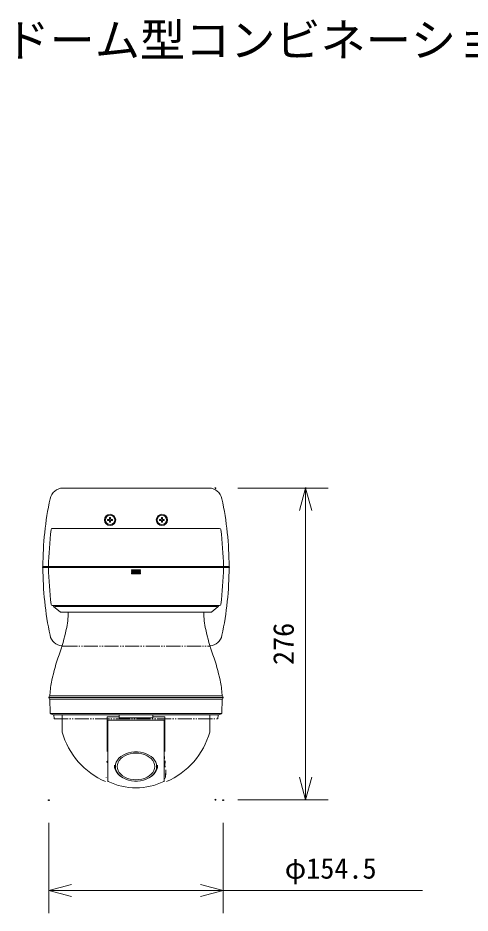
# Model space of a CAD drawing. Units: millimetres, scale not verified. Extents: x -63 to 62, y -116 to 117.
# Drawn here: x -34.3 to 5.8, y 37.5 to 116.8 of the extents above; entities that cross this region are included whole.
import ezdxf
from ezdxf.enums import TextEntityAlignment as Align

# ---------------------------------------------------------------- set-up
doc = ezdxf.new("R2010")
doc.units = ezdxf.units.MM
doc.header["$LTSCALE"] = 0.125
doc.header["$PDMODE"] = 32
doc.header["$PDSIZE"] = 0.0625
doc.linetypes.add('USER2', pattern=[13.02, 10, -1, 0.01, -1, 0.01, -1])
for name, color, linetype, lineweight in [('0-0_0', 7, 'Continuous', 9), ('0-1_1', 1, 'Continuous', 18), ('0-5_GAIKEI', 1, 'Continuous', 18), ('0-6_SUNPO', 7, 'Continuous', 9)]:
    doc.layers.add(name, color=color, linetype=linetype, lineweight=lineweight)
doc.layers.add('0-2_DEFPOINTS', color=7, linetype='Continuous')
doc.layers.add('0-4_MOJI1', color=7, linetype='Continuous')
doc.styles.add('ＭＳ ゴシック', font='')
doc.styles.get('ＭＳ ゴシック').set_extended_font_data('MS Gothic')

# ---------------------------------------------------------------- blocks, each defined once
blk = doc.blocks.new('_OPEN30')
at = {"layer": '0-0_0'}
blk.add_line((0, 0), (-1, 0), dxfattribs=at)
blk.add_lwpolyline([(-1, 0.26795), (0, 0), (-1, -0.26795)], dxfattribs=at)
blk = doc.blocks.new('D5')
at = {"layer": '0-2_DEFPOINTS'}
for p in [(-29.1955, 36.4352), (-13.7455, 36.4352), (-13.7455, 28.4352)]:
    blk.add_point(p, dxfattribs=at)
at = {"layer": '0-6_SUNPO'}
for p, q in [((-29.1955, 34.4352), (-29.1955, 26.4352)), ((-13.7455, 34.4352), (-13.7455, 26.4352)), ((-27.1955, 28.4352), (-15.7455, 28.4352)), ((-13.7455, 28.4352), (3.9212, 28.4352))]:
    blk.add_line(p, q, dxfattribs=at)
at = {"layer": '0-6_SUNPO', "xscale": 2, "yscale": 2, "rotation": 180}
blk.add_blockref('_OPEN30', (-29.1955, 28.4352), dxfattribs=at)
at = {"layer": '0-6_SUNPO', "xscale": 2, "yscale": 2}
blk.add_blockref('_OPEN30', (-13.7455, 28.4352), dxfattribs=at)
at = {"layer": '0-6_SUNPO', "style": 'ＭＳ ゴシック'}
blk.add_text('φ154.5', height=1.833, dxfattribs=at).set_placement((-8.2872, 28.9352), align=Align.BOTTOM_LEFT)
blk = doc.blocks.new('D4')
at = {"layer": '0-2_DEFPOINTS'}
for p in [(-14.4404, 64.0925), (-6.4404, 64.0925), (-14.4404, 36.4825)]:
    blk.add_point(p, dxfattribs=at)
at = {"layer": '0-6_SUNPO'}
for p, q in [((-12.4404, 64.0925), (-4.4404, 64.0925)), ((-6.4404, 38.4825), (-6.4404, 62.0925)), ((-12.4404, 36.4825), (-4.4404, 36.4825))]:
    blk.add_line(p, q, dxfattribs=at)
at = {"layer": '0-6_SUNPO', "xscale": 2, "yscale": 2}
for p, rotation in [((-6.4404, 64.0925), 90), ((-6.4404, 36.4825), 270)]:
    blk.add_blockref('_OPEN30', p, dxfattribs=dict(at, rotation=rotation))
at = {"layer": '0-6_SUNPO', "style": 'ＭＳ ゴシック'}
blk.add_text('276', height=1.833, rotation=90, dxfattribs=at).set_placement((-6.9404, 48.4125), align=Align.BOTTOM_LEFT)

msp = doc.modelspace()

# ---------------------------------------------------------------- linework, layer by layer
at = {"layer": '0-1_1'}
for p, q in [((-26.3258, 72.3485), (-26.3258, 72.2585)), ((-26.3258, 72.3485), (-26.2058, 72.3485)), ((-26.3258, 72.2585), (-26.2058, 72.2585)), ((-26.1608, 72.5135), (-26.0708, 72.5135)), ((-26.1608, 72.5135), (-26.1608, 72.3935)), ((-26.1608, 72.2135), (-26.1608, 72.0935)), ((-26.0708, 72.5135), (-26.0708, 72.3935)), ((-26.0708, 72.2135), (-26.0708, 72.0935)), ((-26.0258, 72.3485), (-25.9058, 72.3485)), ((-26.0258, 72.2585), (-25.9058, 72.2585)), ((-25.9058, 72.3485), (-25.9058, 72.2585)), ((-21.7258, 72.3485), (-21.6058, 72.3485)), ((-21.7258, 72.3485), (-21.7258, 72.2585)), ((-21.7258, 72.2585), (-21.6058, 72.2585)), ((-21.5608, 72.5135), (-21.5608, 72.3935)), ((-21.5608, 72.5135), (-21.4708, 72.5135)), ((-21.4708, 72.5135), (-21.4708, 72.3935)), ((-21.4708, 72.2135), (-21.4708, 72.0935)), ((-21.4258, 72.3485), (-21.3058, 72.3485)), ((-21.4258, 72.2585), (-21.3058, 72.2585)), ((-21.3058, 72.3485), (-21.3058, 72.2585)), ((-26.1608, 72.0935), (-26.0708, 72.0935))]:
    msp.add_line(p, q, dxfattribs=at)
msp.add_lwpolyline([(-21.5608, 72.2135), (-21.5608, 72.0935), (-21.4708, 72.0935)], dxfattribs=at)
for centre in [(-26.1158, 72.3035), (-21.5158, 72.3035)]:
    msp.add_circle(centre, 0.415, dxfattribs=at)
for centre, start, end in [((-26.2058, 72.3935), 270, 0), ((-26.2058, 72.2135), 0, 90), ((-26.0258, 72.3935), 180, 270), ((-26.0258, 72.2135), 90, 180), ((-21.6058, 72.3935), 270, 0), ((-21.6058, 72.2135), 0, 90), ((-21.4258, 72.3935), 180, 270), ((-21.4258, 72.2135), 90, 180)]:
    msp.add_arc(centre, 0.045, start, end, dxfattribs=at)
at = {"layer": '0-5_GAIKEI', "color": 7, "linetype": 'USER2'}
for p, q in [((-30.5012, 75.1285), (-30.2212, 75.1285)), ((-17.4103, 75.1285), (-17.1303, 75.1285)), ((-31.3099, 71.5285), (-31.1499, 71.5285)), ((-30.2569, 61.1285), (-17.3746, 61.1285))]:
    msp.add_line(p, q, dxfattribs=at)
at = {"layer": '0-5_GAIKEI', "color": 7}
for p, q in [((-30.2569, 75.1285), (-17.3746, 75.1285)), ((-31.2279, 71.5285), (-16.4036, 71.5285)), ((-32.0658, 68.1685), (-15.5658, 68.1685)), ((-32.0658, 68.0885), (-15.5658, 68.0885)), ((-31.9558, 68.1685), (-31.9558, 68.0885)), ((-31.4558, 68.1685), (-31.4558, 68.0885)), ((-16.1758, 68.0885), (-16.1758, 68.1685)), ((-15.6758, 68.0885), (-15.6758, 68.1685)), ((-16.4036, 64.7285), (-31.2279, 64.7285)), ((-31.1158, 64.7285), (-31.1158, 64.6753)), ((-31.0798, 64.5985), (-30.5436, 64.1516)), ((-31.0158, 64.6285), (-16.6158, 64.6285)), ((-17.088, 64.1516), (-16.5517, 64.5985)), ((-16.5158, 64.6753), (-16.5158, 64.7285)), ((-30.4796, 64.1285), (-17.152, 64.1285)), ((-31.4908, 56.7185), (-31.5408, 56.5685)), ((-31.5408, 56.5685), (-31.4908, 56.4185)), ((-31.5408, 56.5685), (-16.0908, 56.5685)), ((-16.1408, 56.7185), (-31.4908, 56.7185)), ((-16.1408, 56.4185), (-31.4908, 56.4185)), ((-31.4458, 56.4185), (-31.4171, 55.1858)), ((-31.4401, 56.7185), (-31.4358, 56.8185)), ((-16.1858, 56.4185), (-16.2145, 55.1858)), ((-16.1914, 56.7185), (-16.1958, 56.8185)), ((-16.1408, 56.7185), (-16.0908, 56.5685)), ((-16.0908, 56.5685), (-16.1408, 56.4185)), ((-23.8158, 55.1527), (-31.3736, 55.1527)), ((-31.3714, 55.122), (-31.1575, 55.0428)), ((-31.1575, 55.0428), (-31.1332, 55.0385)), ((-31.0837, 55.0385), (-31.0708, 54.6685)), ((-16.2579, 55.1527), (-23.8158, 55.1527)), ((-16.5478, 55.0385), (-16.5608, 54.6685)), ((-16.474, 55.0428), (-16.4983, 55.0385)), ((-16.2601, 55.122), (-16.474, 55.0428))]:
    msp.add_line(p, q, dxfattribs=at)
at = {"layer": '0-5_GAIKEI'}
for p, q in [((-24.2158, 67.8885), (-24.2158, 67.8385)), ((-23.4158, 67.8885), (-24.2158, 67.8885)), ((-24.2158, 67.8385), (-23.4158, 67.8385)), ((-24.2158, 67.7885), (-24.2158, 67.7385)), ((-23.4158, 67.7885), (-24.2158, 67.7885)), ((-24.2158, 67.7385), (-23.4158, 67.7385)), ((-24.2158, 67.6885), (-24.2158, 67.6385)), ((-23.4158, 67.6885), (-24.2158, 67.6885)), ((-24.2158, 67.6385), (-23.4158, 67.6385)), ((-24.2158, 67.5885), (-24.2158, 67.5385)), ((-23.4158, 67.5885), (-24.2158, 67.5885)), ((-24.2158, 67.5385), (-23.4158, 67.5385)), ((-23.4158, 67.8385), (-23.4158, 67.8885)), ((-23.4158, 67.7385), (-23.4158, 67.7885)), ((-23.4158, 67.6385), (-23.4158, 67.6885)), ((-23.4158, 67.5385), (-23.4158, 67.5885)), ((-30.3658, 55.0385), (-31.1332, 55.0385)), ((-25.3158, 55.0385), (-30.3658, 55.0385)), ((-30.3658, 55.0385), (-30.3658, 53.5831)), ((-26.3658, 54.8685), (-25.3158, 54.8685)), ((-26.3658, 54.8685), (-26.3658, 54.5685)), ((-25.3158, 54.8685), (-25.3158, 55.0385)), ((-25.3158, 54.7685), (-25.3158, 54.8685)), ((-22.3158, 54.7685), (-25.3158, 54.7685)), ((-22.3158, 55.0385), (-22.3158, 54.8685)), ((-22.3158, 54.8685), (-22.3158, 54.7685)), ((-22.3158, 54.8685), (-21.2658, 54.8685)), ((-21.2658, 54.8685), (-21.2658, 54.5685)), ((-17.2658, 55.0385), (-17.2658, 53.5831)), ((-16.4983, 55.0385), (-17.2658, 55.0385)), ((-26.3658, 54.5685), (-26.3658, 51.7963)), ((-26.3658, 54.5685), (-21.2658, 54.5685)), ((-26.3158, 54.5685), (-26.3158, 49.1773)), ((-21.3158, 49.1773), (-21.3158, 54.5685)), ((-21.2658, 54.5685), (-21.2658, 51.7963)), ((-30.3658, 53.5831), (-30.3542, 53.5007)), ((-17.2658, 53.5831), (-17.2773, 53.5007)), ((-24.9568, 51.4704), (-24.7308, 51.5794)), ((-24.7308, 51.5794), (-24.4843, 51.6633)), ((-24.574, 51.5111), (-24.3319, 51.582)), ((-24.4843, 51.6633), (-24.223, 51.7203)), ((-24.3319, 51.582), (-24.0771, 51.6253)), ((-24.223, 51.7203), (-23.9525, 51.7491)), ((-24.0771, 51.6253), (-23.8158, 51.6398)), ((-23.9525, 51.7491), (-23.679, 51.7491)), ((-23.8158, 51.6398), (-23.5545, 51.6253)), ((-23.679, 51.7491), (-23.4086, 51.7203)), ((-23.5545, 51.6253), (-23.2996, 51.582)), ((-23.4086, 51.7203), (-23.1472, 51.6633)), ((-23.2996, 51.582), (-23.0575, 51.5111)), ((-23.1472, 51.6633), (-22.9008, 51.5794)), ((-22.9008, 51.5794), (-22.6748, 51.4704)), ((-26.3889, 50.8917), (-26.3913, 50.8743)), ((-26.3913, 50.8743), (-26.3889, 50.857)), ((-26.3817, 50.9083), (-26.3889, 50.8917)), ((-26.3889, 50.857), (-26.3817, 50.8404)), ((-26.3701, 50.9237), (-26.3817, 50.9083)), ((-26.3817, 50.8404), (-26.3701, 50.825)), ((-26.3545, 50.9371), (-26.3701, 50.9237)), ((-26.3701, 50.825), (-26.3545, 50.8116)), ((-26.3355, 50.9481), (-26.3545, 50.9371)), ((-26.3545, 50.8116), (-26.3355, 50.8006)), ((-26.3158, 50.9556), (-26.3355, 50.9481)), ((-26.3355, 50.8006), (-26.3158, 50.7931)), ((-25.6253, 50.6516), (-25.5645, 50.8402)), ((-25.5645, 50.8402), (-25.4645, 51.0202)), ((-25.4655, 50.6435), (-25.4043, 50.8237)), ((-25.4645, 51.0202), (-25.3278, 51.1877)), ((-25.4043, 50.8237), (-25.304, 50.9949)), ((-25.3278, 51.1877), (-25.1573, 51.3389)), ((-25.304, 50.9949), (-25.167, 51.1529)), ((-25.167, 51.1529), (-24.9968, 51.2939)), ((-25.1573, 51.3389), (-24.9568, 51.4704)), ((-24.9968, 51.2939), (-24.7975, 51.4142)), ((-24.7975, 51.4142), (-24.574, 51.5111)), ((-23.0575, 51.5111), (-22.834, 51.4142)), ((-22.834, 51.4142), (-22.6347, 51.2939)), ((-22.6748, 51.4704), (-22.4743, 51.3389)), ((-22.6347, 51.2939), (-22.4645, 51.1529)), ((-22.4743, 51.3389), (-22.3038, 51.1877)), ((-22.4645, 51.1529), (-22.3276, 50.9949)), ((-22.3276, 50.9949), (-22.2273, 50.8237)), ((-22.3038, 51.1877), (-22.167, 51.0202)), ((-22.2273, 50.8237), (-22.1661, 50.6435)), ((-22.167, 51.0202), (-22.0671, 50.8402)), ((-22.0671, 50.8402), (-22.0062, 50.6516)), ((-21.3158, 50.8776), (-21.2928, 51.3429)), ((-21.2527, 50.48), (-21.2277, 50.9689)), ((-25.7158, 50.4986), (-25.7158, 50.4992)), ((-25.7066, 50.3893), (-25.715, 50.5106)), ((-25.7117, 50.5627), (-25.6937, 50.3929)), ((-25.6793, 50.2589), (-25.7066, 50.3893)), ((-25.6937, 50.3929), (-25.6305, 50.1973)), ((-25.634, 50.131), (-25.6793, 50.2589)), ((-25.6458, 50.4587), (-25.6253, 50.6516)), ((-25.6458, 50.4587), (-25.6253, 50.2659)), ((-25.5711, 50.0069), (-25.634, 50.131)), ((-25.6305, 50.1973), (-25.5846, 50.1043)), ((-25.6253, 50.2659), (-25.5645, 50.0773)), ((-25.5202, 49.9878), (-25.5847, 50.1043)), ((-25.4914, 49.8877), (-25.5711, 50.0069)), ((-25.5645, 50.0773), (-25.5202, 49.9878)), ((-25.5202, 49.9878), (-25.4645, 49.8973)), ((-25.486, 50.4587), (-25.4655, 50.6435)), ((-25.486, 50.4587), (-25.4655, 50.274)), ((-25.4655, 50.274), (-25.4043, 50.0938)), ((-25.4043, 50.0938), (-25.304, 49.9226)), ((-22.3276, 49.9226), (-22.2273, 50.0938)), ((-22.2273, 50.0938), (-22.1661, 50.274)), ((-22.167, 49.8973), (-22.1113, 49.9878)), ((-22.1661, 50.6435), (-22.1455, 50.4587)), ((-22.1661, 50.274), (-22.1455, 50.4587)), ((-22.0604, 50.0069), (-22.1401, 49.8877)), ((-22.1113, 49.9878), (-22.0469, 50.1043)), ((-22.1113, 49.9878), (-22.0671, 50.0773)), ((-22.0671, 50.0773), (-22.0062, 50.2659)), ((-21.9976, 50.131), (-22.0604, 50.0069)), ((-22.0469, 50.1043), (-22.001, 50.1973)), ((-22.0062, 50.6516), (-21.9858, 50.4587)), ((-22.0062, 50.2659), (-21.9858, 50.4587)), ((-22.001, 50.1973), (-21.9378, 50.3929)), ((-21.9523, 50.2589), (-21.9976, 50.131)), ((-21.9249, 50.3893), (-21.9523, 50.2589)), ((-21.9378, 50.3929), (-21.9198, 50.5627)), ((-21.9165, 50.5106), (-21.9249, 50.3893)), ((-21.9158, 50.4993), (-21.9158, 50.4986)), ((-21.2784, 50.48), (-21.2377, 50.48)), ((-21.2409, 50.3934), (-21.2377, 50.48)), ((-21.1829, 50.1532), (-21.2047, 49.5748)), ((-21.1928, 49.5018), (-21.1741, 50.0059)), ((-26.4507, 49.4745), (-26.4523, 49.5175)), ((-25.5197, 49.93), (-25.4269, 49.8164)), ((-25.3956, 49.7746), (-25.4914, 49.8877)), ((-25.4645, 49.8973), (-25.3278, 49.7298)), ((-25.4269, 49.8164), (-25.2452, 49.6552)), ((-25.2845, 49.6687), (-25.3956, 49.7746)), ((-25.3278, 49.7298), (-25.1573, 49.5786)), ((-25.304, 49.9226), (-25.167, 49.7645)), ((-25.1593, 49.571), (-25.2845, 49.6687)), ((-25.2452, 49.6552), (-25.2393, 49.6514)), ((-25.1788, 49.5862), (-25.1107, 49.5481)), ((-25.167, 49.7645), (-24.9968, 49.6236)), ((-25.0211, 49.4825), (-25.1593, 49.571)), ((-25.1573, 49.5786), (-24.9568, 49.4471)), ((-24.9693, 49.4553), (-25.0211, 49.4825)), ((-24.9968, 49.6236), (-24.7975, 49.5033)), ((-24.9568, 49.4471), (-24.7308, 49.3381)), ((-24.7975, 49.5033), (-24.574, 49.4064)), ((-24.7308, 49.3381), (-24.4843, 49.2542)), ((-24.574, 49.4064), (-24.3319, 49.3355)), ((-24.4843, 49.2542), (-24.223, 49.1972)), ((-24.3319, 49.3355), (-24.0771, 49.2922)), ((-24.223, 49.1972), (-23.9525, 49.1684)), ((-24.0771, 49.2922), (-23.8158, 49.2777)), ((-23.8158, 49.2777), (-23.5545, 49.2922)), ((-23.679, 49.1684), (-23.4086, 49.1972)), ((-23.5545, 49.2922), (-23.2996, 49.3355)), ((-23.4086, 49.1972), (-23.1472, 49.2542)), ((-23.2996, 49.3355), (-23.0575, 49.4064)), ((-23.1472, 49.2542), (-22.9008, 49.3381)), ((-23.0575, 49.4064), (-22.834, 49.5033)), ((-22.9008, 49.3381), (-22.6748, 49.4471)), ((-22.834, 49.5033), (-22.6347, 49.6236)), ((-22.6748, 49.4471), (-22.4743, 49.5786)), ((-22.6104, 49.4825), (-22.6622, 49.4553)), ((-22.6347, 49.6236), (-22.4645, 49.7645)), ((-22.4723, 49.571), (-22.6104, 49.4825)), ((-22.5208, 49.5481), (-22.4528, 49.5862)), ((-22.4743, 49.5786), (-22.3038, 49.7298)), ((-22.3471, 49.6687), (-22.4723, 49.571)), ((-22.4645, 49.7645), (-22.3276, 49.9226)), ((-22.3922, 49.6514), (-22.3863, 49.6552)), ((-22.3863, 49.6552), (-22.2046, 49.8164)), ((-22.236, 49.7746), (-22.3471, 49.6687)), ((-22.3038, 49.7298), (-22.167, 49.8973)), ((-22.1401, 49.8877), (-22.236, 49.7746)), ((-22.2046, 49.8164), (-22.1118, 49.93)), ((-21.2887, 49.3834), (-21.2313, 49.4135)), ((-21.2056, 49.5607), (-21.2057, 49.5608)), ((-21.1928, 49.5018), (-21.1936, 49.4939)), ((-21.1715, 49.7256), (-21.1712, 49.7302)), ((-21.1659, 49.8745), (-21.1712, 49.7302)), ((-23.9525, 49.1684), (-23.679, 49.1684))]:
    msp.add_line(p, q, dxfattribs=at)
at = {"layer": '0-5_GAIKEI', "linetype": 'USER2'}
msp.add_line((-31.0708, 54.6685), (-16.5608, 54.6685), dxfattribs=at)
at = {"layer": '0-5_GAIKEI'}
msp.add_lwpolyline([(-17.2658, 55.0385), (-22.3158, 55.0385), (-25.3158, 55.0385)], dxfattribs=at)
for centre in [(-26.1158, 72.3035), (-21.5158, 72.3035)]:
    msp.add_circle(centre, 0.5, dxfattribs=at)
at = {"layer": '0-5_GAIKEI', "color": 7}
for centre, radius, start, end in [((-30.2569, 73.9285), 1.2, 90, 168.19519), ((-30.2569, 73.9285), 1.2, 90, 168.19519), ((-17.3746, 73.9285), 1.2, 11.80481, 90), ((-2.0661, 68.0366), 30, 168.19519, 179.74818), ((-45.5655, 68.0366), 30, 0.25182, 11.80481), ((-1.5707, 67.626), 30, 172.69373, 178.96389), ((-31.2279, 71.4285), 0.1, 90, 172.69373), ((-16.4036, 71.4285), 0.1, 7.30627, 90), ((-46.0609, 67.626), 30, 1.03611, 7.30627), ((-2.0661, 68.2203), 30, 180.25182, 191.80481), ((-1.5707, 68.6309), 30, 181.03611, 187.30627), ((-46.0609, 68.6309), 30, 352.69373, 358.96389), ((-45.5655, 68.2203), 30, 348.19519, 359.74818), ((-31.2279, 64.8285), 0.1, 187.30627, 270), ((-31.0158, 64.6753), 0.1, 180, 230.19443), ((-16.6158, 64.6753), 0.1, 309.80557, 0), ((-16.4036, 64.8285), 0.1, 270, 352.69373), ((-30.4796, 64.2285), 0.1, 230.19443, 270), ((-37.8158, 64.2685), 8, 347.90355, 358.99731), ((-9.8158, 64.2685), 8, 181.00269, 192.09645), ((-17.152, 64.2285), 0.1, 270, 309.80557), ((-30.2569, 62.3285), 1.2, 191.80481, 264.57735), ((-47.5937, 66.364), 18, 340.45182, 347.90355), ((-0.0378, 66.364), 18, 192.09645, 199.54818), ((-17.3746, 62.3285), 1.2, 275.42265, 348.19519), ((-13.6688, 54.3185), 18, 160.45182, 167.87765), ((-33.9628, 54.3185), 18, 12.12235, 19.54818), ((-23.4458, 56.4185), 8, 167.87765, 177.13402), ((-24.1858, 56.4185), 8, 2.86598, 12.12235), ((-31.3471, 55.1877), 0.07, 181.56908, 249.67687), ((-16.2844, 55.1877), 0.07, 290.32313, 358.43092)]:
    msp.add_arc(centre, radius, start, end, dxfattribs=at)
at = {"layer": '0-5_GAIKEI', "color": 7, "linetype": 'USER2'}
for centre, start, end in [((-30.2569, 62.3285), 264.57735, 270), ((-17.3746, 62.3285), 270, 275.42265)]:
    msp.add_arc(centre, 1.2, start, end, dxfattribs=at)
at = {"layer": '0-5_GAIKEI'}
for centre, radius, start, end in [((-23.8158, 55.3685), 6.8, 195.94237, 246.6035), ((-23.8158, 55.3685), 6.8, 293.3965, 344.05763), ((-26.2658, 49.1773), 0.05, 180, 244.30196), ((-21.3658, 49.1773), 0.05, 295.69804, 0), ((-21.2658, 49.339), 0.05, 117.35223, 180), ((-23.8158, 54.2685), 5.7, 244.30196, 295.69804)]:
    msp.add_arc(centre, radius, start, end, dxfattribs=at)
at = {"layer": '0-5_GAIKEI', "color": 7}
for p in [(-32.0658, 68.1285), (-31.5658, 68.1285), (-16.0658, 68.1285), (-15.5658, 68.1285)]:
    msp.add_point(p, dxfattribs=at)

# ---------------------------------------------------------------- block references
at = {"layer": '0-6_SUNPO'}
for name in ['D4', 'D5']:
    msp.add_blockref(name, (-2.3453, 11.036), dxfattribs=at)

# ---------------------------------------------------------------- texts
at = {"layer": '0-4_MOJI1', "style": 'ＭＳ ゴシック'}
msp.add_text('ドーム型コンビネーションカメラ（金具付）', height=2.933, dxfattribs=at).set_placement((-35.4657, 112.4725), align=Align.BOTTOM_LEFT)

doc.saveas('drawing.dxf')
